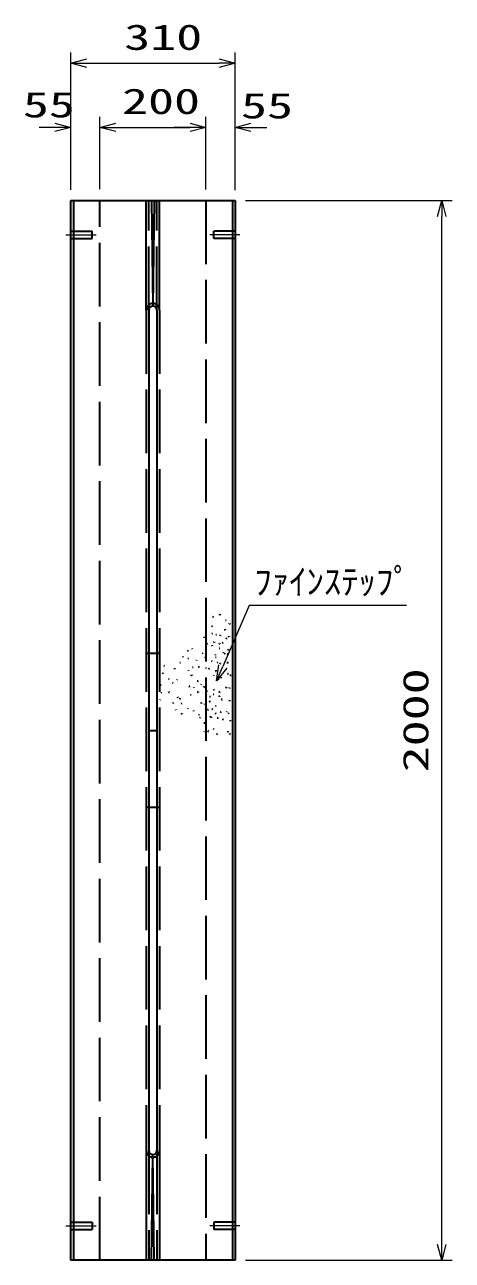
# Model space of a CAD drawing. Units: millimetres on the paper. Extents: x 0 to 841, y 0 to 594.
# Drawn here: x 165.8 to 206.1, y 300.4 to 416.9 of the extents above; entities that cross this region are included whole.
import ezdxf
from ezdxf.enums import TextEntityAlignment as Align

# ---------------------------------------------------------------- set-up
doc = ezdxf.new("R2010")
doc.units = ezdxf.units.MM
doc.linetypes.add('DASHED', pattern=[7.5, 6, -1.5])
doc.linetypes.add('USER1', pattern=[18.5, 12, -1.5, 3.5, -1.5])
for name, color, linetype, lineweight in [('D-BMK（構造物基準線）', 2, 'USER1', 18), ('D-STR-DIM（寸法）', 7, 'Continuous', 13), ('D-STR-HTXT（旗上げ）', 7, 'Continuous', 13), ('D-STR（構造物）', 1, 'Continuous', 35)]:
    doc.layers.add(name, color=color, linetype=linetype, lineweight=lineweight)
doc.styles.add('ＭＳ ゴシック', font='')
doc.styles.get('ＭＳ ゴシック').set_extended_font_data('MS Gothic')

# ---------------------------------------------------------------- blocks, each defined once
blk = doc.blocks.new('_Open30')
at = {"color": 7, "linetype": 'Continuous', "lineweight": 13}
for p, q in [((-1, 0.2679), (0, 0)), ((0, 0), (-1, -0.2679)), ((0, 0), (-1, 0))]:
    blk.add_line(p, q, dxfattribs=at)

msp = doc.modelspace()

# ---------------------------------------------------------------- linework, layer by layer
at = {"layer": 'D-BMK（構造物基準線）'}
for p, q in [((169.645, 397.115), (172.495, 397.115)), ((186.069, 397.115), (183.22, 397.115)), ((169.645, 303.615), (172.495, 303.615)), ((186.069, 303.615), (183.22, 303.615))]:
    msp.add_line(p, q, dxfattribs=at)
at = {"layer": 'D-STR-DIM（寸法）'}
for p, q in [((170.107, 408.262), (170.107, 414.312)), ((185.607, 408.292), (185.607, 414.312)), ((171.607, 413.312), (184.107, 413.312)), ((170.107, 401.365), (170.107, 408.262)), ((172.857, 401.417), (172.857, 408.262)), ((172.857, 401.417), (172.857, 408.262)), ((182.857, 401.432), (182.857, 408.262)), ((182.857, 401.402), (182.857, 408.262)), ((185.607, 401.335), (185.607, 408.262)), ((168.607, 407.262), (167.107, 407.262)), ((174.357, 407.262), (175.857, 407.262)), ((174.357, 407.262), (181.357, 407.262)), ((181.357, 407.262), (179.857, 407.262)), ((187.107, 407.262), (188.607, 407.262)), ((186.607, 400.365), (206.111, 400.365)), ((205.111, 301.865), (205.111, 398.865)), ((186.607, 300.365), (206.111, 300.365))]:
    msp.add_line(p, q, dxfattribs=at)
at = {"layer": 'D-STR-HTXT（旗上げ）'}
msp.add_lwpolyline([(201.78, 362.153), (186.95, 362.153), (184.451, 356.402)], dxfattribs=at)
msp.add_lwpolyline([(201.78, 362.153), (186.95, 362.153), (184.451, 356.402)], dxfattribs=at)
at = {"layer": 'D-STR（構造物）'}
for p, q in [((170.107, 300.365), (170.107, 400.365)), ((170.107, 400.365), (185.607, 400.365)), ((170.357, 400.365), (170.357, 300.365)), ((177.232, 390.016), (177.232, 400.365)), ((177.232, 390.016), (177.232, 400.365)), ((177.732, 400.365), (177.857, 390.391)), ((177.982, 400.365), (177.857, 390.391)), ((178.482, 390.016), (178.482, 400.365)), ((185.357, 400.365), (185.357, 300.365)), ((185.607, 400.365), (185.607, 300.365)), ((177.482, 390.016), (177.482, 310.713)), ((178.232, 390.016), (178.232, 310.713)), ((183.376, 360.242), (183.429, 360.189)), ((183.376, 360.242), (183.429, 360.189)), ((183.429, 360.189), (183.482, 360.242)), ((183.429, 360.189), (183.482, 360.242)), ((183.49, 361.097), (183.562, 361.077)), ((183.49, 361.097), (183.562, 361.077)), ((184.115, 361.272), (184.173, 361.32)), ((184.115, 361.272), (184.173, 361.32)), ((184.173, 361.32), (184.221, 361.263)), ((184.173, 361.32), (184.221, 361.263)), ((184.691, 360.766), (184.766, 360.766)), ((184.691, 360.766), (184.766, 360.766)), ((185.038, 360.381), (185.091, 360.434)), ((185.038, 360.381), (185.091, 360.434)), ((185.091, 360.434), (185.144, 360.381)), ((185.091, 360.434), (185.144, 360.381)), ((182.721, 359.106), (182.715, 359.18)), ((182.721, 359.106), (182.715, 359.18)), ((183.469, 359.519), (183.404, 359.482)), ((183.469, 359.519), (183.404, 359.482)), ((183.856, 359.37), (183.782, 359.383)), ((183.856, 359.37), (183.782, 359.383)), ((184.195, 359.298), (184.22, 359.369)), ((184.195, 359.298), (184.22, 359.369)), ((184.674, 359.833), (184.602, 359.814)), ((184.674, 359.833), (184.602, 359.814)), ((184.655, 359.906), (184.674, 359.833)), ((184.655, 359.906), (184.674, 359.833)), ((184.791, 358.996), (184.805, 359.07)), ((184.791, 358.996), (184.805, 359.07)), ((184.805, 359.07), (184.878, 359.057)), ((184.805, 359.07), (184.878, 359.057)), ((184.986, 359.196), (185.048, 359.239)), ((184.986, 359.196), (185.048, 359.239)), ((185.048, 359.239), (185.091, 359.178)), ((185.048, 359.239), (185.091, 359.178)), ((181.176, 357.851), (181.123, 357.904)), ((181.176, 357.851), (181.123, 357.904)), ((181.176, 357.851), (181.229, 357.904)), ((181.176, 357.851), (181.229, 357.904)), ((181.592, 358.028), (181.555, 358.093)), ((181.592, 358.028), (181.555, 358.093)), ((183.01, 358.508), (182.939, 358.534)), ((183.01, 358.508), (182.939, 358.534)), ((183.422, 358.392), (183.454, 358.324)), ((183.422, 358.392), (183.454, 358.324)), ((183.639, 358.697), (183.578, 358.654)), ((183.639, 358.697), (183.578, 358.654)), ((183.639, 358.697), (183.682, 358.635)), ((183.639, 358.697), (183.682, 358.635)), ((184.073, 358.52), (184.134, 358.563)), ((184.073, 358.52), (184.134, 358.563)), ((184.181, 358.093), (184.107, 358.099)), ((184.181, 358.093), (184.107, 358.099)), ((184.134, 358.563), (184.177, 358.502)), ((184.134, 358.563), (184.177, 358.502)), ((184.403, 358.623), (184.471, 358.654)), ((184.403, 358.623), (184.471, 358.654)), ((184.919, 357.944), (184.956, 358.009)), ((184.919, 357.944), (184.956, 358.009)), ((184.956, 358.009), (185.021, 357.972)), ((184.956, 358.009), (185.021, 357.972)), ((178.482, 357.624), (177.232, 357.624)), ((178.482, 357.624), (177.232, 357.624)), ((180.394, 356.761), (180.469, 356.768)), ((180.394, 356.761), (180.469, 356.768)), ((180.704, 357.268), (180.723, 357.341)), ((180.704, 357.268), (180.723, 357.341)), ((181.152, 357.144), (181.216, 357.182)), ((181.152, 357.144), (181.216, 357.182)), ((181.968, 357.031), (181.942, 356.961)), ((181.968, 357.031), (181.942, 356.961)), ((182.557, 357.649), (182.5, 357.6)), ((182.557, 357.649), (182.5, 357.6)), ((182.742, 357.313), (182.804, 357.27)), ((182.742, 357.313), (182.804, 357.27)), ((182.804, 357.27), (182.761, 357.208)), ((182.804, 357.27), (182.761, 357.208)), ((183.385, 356.912), (183.46, 356.906)), ((183.385, 356.912), (183.46, 356.906)), ((183.75, 357.283), (183.825, 357.283)), ((183.75, 357.283), (183.825, 357.283)), ((183.769, 357.454), (183.756, 357.528)), ((183.769, 357.454), (183.756, 357.528)), ((183.993, 356.762), (183.921, 356.742)), ((183.993, 356.762), (183.921, 356.742)), ((184.525, 357.676), (184.477, 357.734)), ((184.525, 357.676), (184.477, 357.734)), ((184.636, 357.619), (184.575, 357.576)), ((184.636, 357.619), (184.575, 357.576)), ((184.679, 357.557), (184.636, 357.619)), ((184.679, 357.557), (184.636, 357.619)), ((184.837, 356.769), (184.911, 356.782)), ((184.837, 356.769), (184.911, 356.782)), ((184.928, 357.566), (184.854, 357.579)), ((184.928, 357.566), (184.854, 357.579)), ((184.911, 356.782), (184.924, 356.708)), ((184.911, 356.782), (184.924, 356.708)), ((184.915, 357.492), (184.928, 357.566)), ((184.915, 357.492), (184.928, 357.566)), ((178.794, 355.748), (178.736, 355.7)), ((178.794, 355.748), (178.736, 355.7)), ((178.842, 355.69), (178.794, 355.748)), ((178.842, 355.69), (178.794, 355.748)), ((178.951, 356.437), (178.876, 356.444)), ((178.951, 356.437), (178.876, 356.444)), ((179.916, 356.147), (179.922, 356.221)), ((179.916, 356.147), (179.922, 356.221)), ((181.17, 356.054), (181.202, 355.986)), ((181.17, 356.054), (181.202, 355.986)), ((181.445, 355.557), (181.502, 355.605)), ((181.445, 355.557), (181.502, 355.605)), ((181.502, 355.605), (181.55, 355.548)), ((181.502, 355.605), (181.55, 355.548)), ((181.659, 356.295), (181.585, 356.301)), ((181.659, 356.295), (181.585, 356.301)), ((182.219, 356.317), (182.151, 356.285)), ((182.219, 356.317), (182.151, 356.285)), ((182.219, 356.317), (182.187, 356.385)), ((182.219, 356.317), (182.187, 356.385)), ((182.907, 356.211), (182.858, 356.268)), ((182.907, 356.211), (182.858, 356.268)), ((183.159, 356.172), (183.094, 356.135)), ((183.159, 356.172), (183.094, 356.135)), ((183.121, 356.237), (183.159, 356.172)), ((183.121, 356.237), (183.159, 356.172)), ((183.763, 355.946), (183.835, 355.965)), ((183.763, 355.946), (183.835, 355.965)), ((183.835, 355.965), (183.816, 356.038)), ((183.835, 355.965), (183.816, 356.038)), ((184.156, 356.724), (184.217, 356.681)), ((184.156, 356.724), (184.217, 356.681)), ((184.217, 356.681), (184.174, 356.62)), ((184.217, 356.681), (184.174, 356.62)), ((184.967, 355.714), (184.893, 355.701)), ((184.967, 355.714), (184.893, 355.701)), ((184.98, 355.64), (184.967, 355.714)), ((184.98, 355.64), (184.967, 355.714)), ((185.209, 355.543), (185.147, 355.586)), ((185.209, 355.543), (185.147, 355.586)), ((178.563, 354.648), (178.638, 354.648)), ((178.563, 354.648), (178.638, 354.648)), ((179.387, 355.193), (179.312, 355.193)), ((179.387, 355.193), (179.312, 355.193)), ((179.765, 354.809), (179.712, 354.862)), ((179.765, 354.809), (179.712, 354.862)), ((180.134, 355.11), (180.166, 355.178)), ((180.134, 355.11), (180.166, 355.178)), ((181.272, 354.506), (181.272, 354.431)), ((181.347, 354.506), (181.272, 354.506)), ((181.272, 354.506), (181.272, 354.431)), ((181.347, 354.506), (181.272, 354.506)), ((181.74, 354.378), (181.72, 354.451)), ((181.74, 354.378), (181.72, 354.451)), ((182.02, 355.051), (182.095, 355.051)), ((182.02, 355.051), (182.095, 355.051)), ((182.095, 355.051), (182.095, 354.976)), ((182.095, 355.051), (182.095, 354.976)), ((182.421, 354.719), (182.368, 354.666)), ((182.421, 354.719), (182.368, 354.666)), ((182.7, 354.484), (182.642, 354.436)), ((182.7, 354.484), (182.642, 354.436)), ((182.7, 354.484), (182.748, 354.426)), ((182.7, 354.484), (182.748, 354.426)), ((183.599, 355.565), (183.562, 355.5)), ((183.599, 355.565), (183.562, 355.5)), ((184.022, 355.209), (184.009, 355.135)), ((184.022, 355.209), (184.009, 355.135)), ((184.277, 355.398), (184.215, 355.355)), ((184.277, 355.398), (184.215, 355.355)), ((184.277, 355.398), (184.32, 355.337)), ((184.277, 355.398), (184.32, 355.337)), ((184.717, 354.411), (184.779, 354.454)), ((184.717, 354.411), (184.779, 354.454)), ((184.779, 354.454), (184.822, 354.393)), ((184.779, 354.454), (184.822, 354.393)), ((185.166, 355.482), (185.209, 355.543)), ((185.166, 355.482), (185.209, 355.543)), ((178.528, 353.293), (178.508, 353.22)), ((178.667, 353.931), (178.61, 353.882)), ((178.667, 353.931), (178.61, 353.882)), ((179.332, 353.942), (179.397, 353.98)), ((179.332, 353.942), (179.397, 353.98)), ((179.397, 353.98), (179.359, 354.045)), ((179.397, 353.98), (179.359, 354.045)), ((180.227, 353.447), (180.207, 353.52)), ((180.227, 353.447), (180.207, 353.52)), ((180.411, 353.359), (180.346, 353.322)), ((180.411, 353.359), (180.346, 353.322)), ((180.411, 353.359), (180.448, 353.294)), ((180.411, 353.359), (180.448, 353.294)), ((181.408, 353.735), (181.478, 353.71)), ((181.408, 353.735), (181.478, 353.71)), ((182.122, 353.986), (182.054, 353.954)), ((182.122, 353.986), (182.054, 353.954)), ((182.154, 353.918), (182.122, 353.986)), ((182.154, 353.918), (182.122, 353.986)), ((182.885, 354.148), (182.946, 354.105)), ((182.885, 354.148), (182.946, 354.105)), ((182.946, 354.105), (182.903, 354.044)), ((182.946, 354.105), (182.903, 354.044)), ((183.28, 353.518), (183.205, 353.518)), ((183.28, 353.518), (183.205, 353.518)), ((183.602, 353.741), (183.528, 353.747)), ((183.602, 353.741), (183.528, 353.747)), ((183.59, 354.155), (183.647, 354.204)), ((183.59, 354.155), (183.647, 354.204)), ((183.647, 354.204), (183.599, 354.261)), ((183.647, 354.204), (183.599, 354.261)), ((184.136, 353.597), (184.064, 353.577)), ((184.136, 353.597), (184.064, 353.577)), ((184.156, 353.97), (184.084, 353.99)), ((184.156, 353.97), (184.084, 353.99)), ((184.155, 353.524), (184.136, 353.597)), ((184.155, 353.524), (184.136, 353.597)), ((184.137, 353.898), (184.156, 353.97)), ((184.137, 353.898), (184.156, 353.97)), ((184.322, 353.239), (184.38, 353.287)), ((184.322, 353.239), (184.38, 353.287)), ((184.38, 353.287), (184.332, 353.345)), ((184.38, 353.287), (184.332, 353.345)), ((185.07, 354.402), (185.057, 354.328)), ((185.07, 354.402), (185.057, 354.328)), ((179.773, 352.983), (179.747, 352.912)), ((179.773, 352.983), (179.747, 352.912)), ((179.992, 352.336), (180.024, 352.268)), ((179.992, 352.336), (180.024, 352.268)), ((180.535, 352.89), (180.588, 352.943)), ((180.535, 352.89), (180.588, 352.943)), ((181.151, 352.398), (181.171, 352.471)), ((181.151, 352.398), (181.171, 352.471)), ((181.671, 352.236), (181.678, 352.162)), ((181.671, 352.236), (181.678, 352.162)), ((182.453, 352.969), (182.385, 352.937)), ((182.453, 352.969), (182.385, 352.937)), ((182.485, 352.901), (182.453, 352.969)), ((182.485, 352.901), (182.453, 352.969)), ((182.731, 352.867), (182.705, 352.796)), ((182.731, 352.867), (182.705, 352.796)), ((183.073, 352.317), (183, 352.336)), ((183.073, 352.317), (183, 352.336)), ((183.054, 352.244), (183.073, 352.317)), ((183.054, 352.244), (183.073, 352.317)), ((183.225, 353.069), (183.153, 353.05)), ((183.225, 353.069), (183.153, 353.05)), ((183.206, 353.142), (183.225, 353.069)), ((183.206, 353.142), (183.225, 353.069)), ((183.494, 352.369), (183.441, 352.422)), ((183.494, 352.369), (183.441, 352.422)), ((183.441, 352.316), (183.494, 352.369)), ((183.441, 352.316), (183.494, 352.369)), ((183.75, 352.694), (183.825, 352.694)), ((183.75, 352.694), (183.825, 352.694)), ((184.262, 352.086), (184.19, 352.106)), ((184.262, 352.086), (184.19, 352.106)), ((184.262, 352.086), (184.243, 352.014)), ((184.262, 352.086), (184.243, 352.014)), ((184.847, 352.084), (184.853, 352.159)), ((184.847, 352.084), (184.853, 352.159)), ((185.076, 353.205), (185.069, 353.13)), ((185.076, 353.205), (185.069, 353.13)), ((180.515, 351.912), (180.572, 351.96)), ((180.515, 351.912), (180.572, 351.96)), ((180.572, 351.96), (180.62, 351.903)), ((180.572, 351.96), (180.62, 351.903)), ((182.197, 351.864), (182.197, 351.789)), ((182.197, 351.864), (182.197, 351.789)), ((182.313, 351.572), (182.26, 351.519)), ((182.313, 351.572), (182.26, 351.519)), ((182.742, 351.041), (182.667, 351.041)), ((182.742, 351.041), (182.667, 351.041)), ((182.742, 351.116), (182.742, 351.041)), ((182.742, 351.116), (182.742, 351.041)), ((183.296, 351.634), (183.239, 351.586)), ((183.296, 351.634), (183.239, 351.586)), ((183.296, 351.634), (183.248, 351.691)), ((183.296, 351.634), (183.248, 351.691)), ((183.386, 351.559), (183.386, 351.634)), ((183.386, 351.559), (183.386, 351.634)), ((183.81, 351.915), (183.742, 351.947)), ((183.81, 351.915), (183.742, 351.947)), ((183.918, 351.558), (183.992, 351.551)), ((183.918, 351.558), (183.992, 351.551)), ((183.992, 351.551), (183.986, 351.477)), ((183.992, 351.551), (183.986, 351.477)), ((184.486, 351.403), (184.428, 351.355)), ((184.486, 351.403), (184.428, 351.355)), ((184.438, 351.461), (184.486, 351.403)), ((184.438, 351.461), (184.486, 351.403)), ((185.043, 351.931), (184.995, 351.989)), ((185.043, 351.931), (184.995, 351.989)), ((185.175, 351.246), (185.182, 351.321)), ((185.175, 351.246), (185.182, 351.321)), ((177.482, 350.365), (178.232, 350.365)), ((177.482, 350.365), (178.232, 350.365)), ((182.727, 350.262), (182.695, 350.194)), ((182.727, 350.262), (182.695, 350.194)), ((183.092, 350.279), (183.038, 350.332)), ((183.092, 350.279), (183.038, 350.332)), ((183.038, 350.226), (183.092, 350.279)), ((183.038, 350.226), (183.092, 350.279)), ((183.547, 350.538), (183.6, 350.485)), ((183.547, 350.538), (183.6, 350.485)), ((183.848, 350.063), (183.916, 350.031)), ((183.848, 350.063), (183.916, 350.031)), ((183.916, 350.031), (183.884, 349.963)), ((183.916, 350.031), (183.884, 349.963)), ((184.953, 350.2), (184.959, 350.275)), ((184.953, 350.2), (184.959, 350.275)), ((185.092, 349.999), (185.149, 350.047)), ((185.092, 349.999), (185.149, 350.047)), ((185.149, 350.047), (185.101, 350.105)), ((185.149, 350.047), (185.101, 350.105)), ((177.232, 343.106), (178.482, 343.106)), ((177.232, 343.106), (178.482, 343.106)), ((177.232, 310.713), (177.232, 300.365)), ((177.732, 300.365), (177.857, 310.338)), ((177.732, 300.365), (177.857, 310.338)), ((177.982, 300.365), (177.857, 310.338)), ((177.982, 300.365), (177.857, 310.338)), ((178.482, 310.713), (178.482, 300.365)), ((185.607, 300.365), (170.107, 300.365))]:
    msp.add_line(p, q, dxfattribs=at)
at = {"layer": 'D-STR（構造物）', "linetype": 'DASHED'}
for p, q in [((172.857, 300.365), (172.857, 400.365)), ((177.482, 390.016), (177.482, 400.365)), ((178.232, 390.016), (178.232, 400.365)), ((182.857, 400.365), (182.857, 300.365)), ((170.107, 397.465), (172.107, 397.465)), ((170.107, 396.765), (172.107, 396.765)), ((172.107, 396.765), (172.107, 397.465)), ((183.607, 396.765), (183.607, 397.465)), ((185.607, 397.465), (183.607, 397.465)), ((185.607, 396.765), (183.607, 396.765)), ((177.232, 390.016), (177.232, 310.713)), ((178.482, 390.016), (178.482, 310.713)), ((177.482, 310.713), (177.482, 300.365)), ((178.232, 310.713), (178.232, 300.365)), ((170.107, 303.965), (172.107, 303.965)), ((170.107, 303.265), (172.107, 303.265)), ((172.107, 303.965), (172.107, 303.265)), ((185.607, 303.965), (183.607, 303.965)), ((183.607, 303.965), (183.607, 303.265)), ((185.607, 303.265), (183.607, 303.265))]:
    msp.add_line(p, q, dxfattribs=at)
for centre, start, end in [((177.857, 390.016), 0, 180), ((177.857, 310.713), 180, 0)]:
    msp.add_arc(centre, 0.625, start, end, dxfattribs=at)
at = {"layer": 'D-STR（構造物）'}
for centre, start, end in [((177.857, 390.016), 0, 180), ((177.857, 310.713), 180, 0)]:
    msp.add_arc(centre, 0.375, start, end, dxfattribs=at)

# ---------------------------------------------------------------- block references
at = {"layer": 'D-STR-DIM（寸法）', "xscale": 1.5, "yscale": 1.5}
for p, rotation in [((170.107, 413.312), 180), ((172.857, 407.262), 180), ((172.857, 407.262), 180), ((185.607, 407.262), 180), ((205.111, 400.365), 90), ((205.111, 300.365), 270)]:
    msp.add_blockref('_Open30', p, dxfattribs=dict(at, rotation=rotation))
for p in [(185.607, 413.312), (170.107, 407.262), (182.857, 407.262), (182.857, 407.262)]:
    msp.add_blockref('_Open30', p, dxfattribs=at)
at = {"layer": 'D-STR-HTXT（旗上げ）', "xscale": 1.5, "yscale": 1.5, "rotation": 246.50838}
msp.add_blockref('_Open30', (183.853, 355.027), dxfattribs=at)
msp.add_blockref('_Open30', (183.853, 355.027), dxfattribs=at)

# ---------------------------------------------------------------- texts
at = {"layer": 'D-STR-DIM（寸法）', "style": 'ＭＳ ゴシック', "width": 1.5}
for s, p in [('310', (175.149, 413.849)), ('55', (165.588, 407.48)), ('200', (174.941, 407.799)), ('55', (186.172, 407.385))]:
    msp.add_text(s, height=2.405, dxfattribs=at).set_placement(p, align=Align.BOTTOM_LEFT)
msp.add_text('2000', height=2.405, rotation=90, dxfattribs=at).set_placement((204.574, 346.407), align=Align.BOTTOM_LEFT)
at = {"layer": 'D-STR-HTXT（旗上げ）', "style": 'ＭＳ ゴシック'}
msp.add_text('ﾌｧｲﾝｽﾃｯﾌﾟ', height=2.405, dxfattribs=at).set_placement((187.43, 362.478), align=Align.BOTTOM_LEFT)
msp.add_text('ﾌｧｲﾝｽﾃｯﾌﾟ', height=2.405, dxfattribs=at).set_placement((187.43, 362.478), align=Align.BOTTOM_LEFT)

doc.saveas('drawing.dxf')
